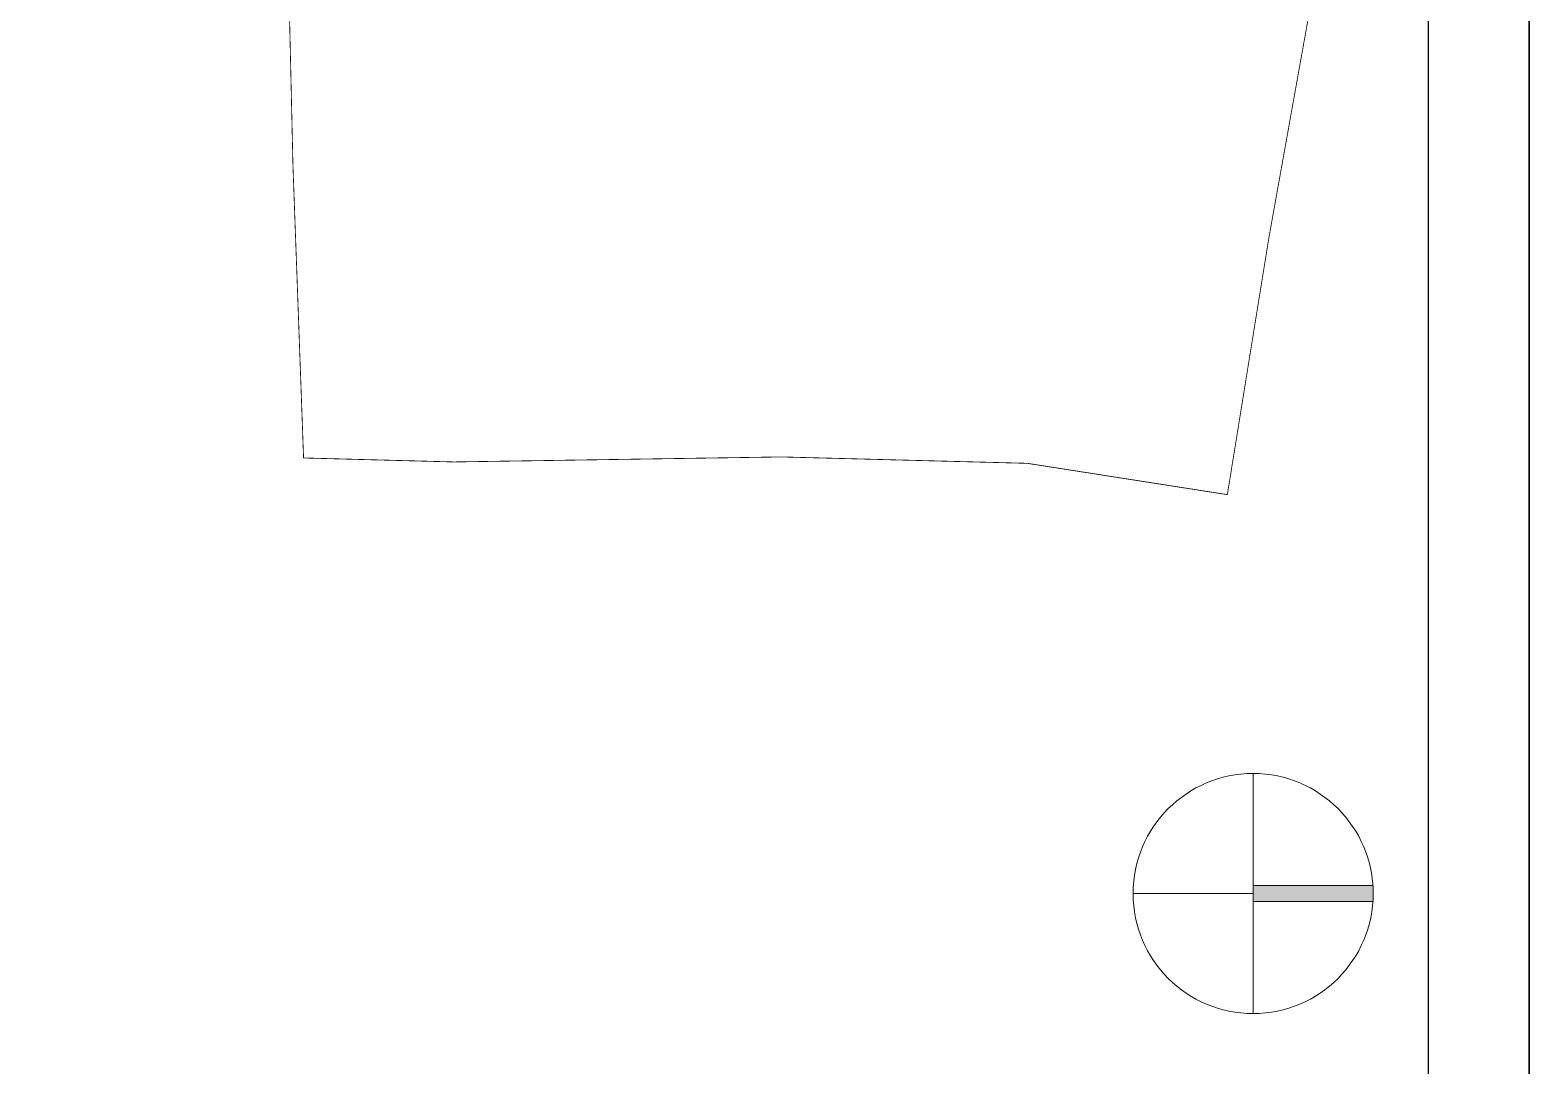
# Model space of a CAD drawing. Header units: metres. Extents: x 494 to 1845, y -666 to 1061.
# Drawn here: x 1753.19 to 1759.93, y 278.47 to 283.12 of the extents above; entities that cross this region are included whole.
import ezdxf

# ---------------------------------------------------------------- set-up
doc = ezdxf.new("R2010")
doc.units = ezdxf.units.M
doc.header["$MEASUREMENT"] = 0
doc.layers.add('.', color=7, linetype='Continuous', lineweight=5)
doc.layers.add('VDA-WALL', color=250, linetype='Continuous', lineweight=25)
doc.layers.add('SHEET', color=7, linetype='Continuous')
doc.layers.add('WALL', color=250, linetype='Continuous')

# ---------------------------------------------------------------- blocks, each defined once
blk = doc.blocks.new('zw$184D')
at = {"linetype": 'Continuous'}
h = blk.add_hatch(color=251, dxfattribs=at)
h.dxf.hatch_style = 1
h.paths.add_polyline_path([(2.594, 2.767), (5.183, 2.767, -0.03337), (5.183, 2.421), (2.594, 2.421), (2.594, 2.594)])
at = {"color": 8, "linetype": 'Continuous'}
for p, q in [((2.594, 0), (2.594, 5.189)), ((2.594, 2.594), (0, 2.594))]:
    blk.add_line(p, q, dxfattribs=at)
at = {"color": 251, "linetype": 'Continuous'}
for p, q in [((2.594, 2.421), (2.594, 2.767)), ((2.594, 2.767), (5.183, 2.767)), ((5.183, 2.421), (2.594, 2.421))]:
    blk.add_line(p, q, dxfattribs=at)
at = {"linetype": 'Continuous'}
blk.add_circle((2.594, 2.594), 2.594, dxfattribs=at)
blk = doc.blocks.new('zw$2024')
at = {"layer": 'WALL', "lineweight": 50, "ltscale": 0.5, "const_width": 0.00405}
blk.add_lwpolyline([(1.0075, 2.4163), (1.0255, 1.6346), (1.0782, 0.1844), (1.824, 0.1646), (3.4513, 0.1895), (4.6713, 0.1578), (5.6652, 0.0023), (5.8713, 1.2771), (6.1104, 2.6109)], dxfattribs=at)
blk = doc.blocks.new('DAFASDFDFA')
at = {"layer": 'SHEET'}
for points in [[(2.25, 58.4), (2.25, 0), (-102.6331, 0), (-102.6331, 58.4)], [(1.75, 57.9), (1.75, 0.5), (-102.1331, 0.5), (-102.1331, 57.9)]]:
    blk.add_lwpolyline(points, close=True, dxfattribs=at)
at = {"layer": '.', "xscale": 0.2297379297970399, "yscale": 0.2297379297970399, "zscale": 0.2297379297970399}
blk.add_blockref('zw$184D', (0.2842, 37.764), dxfattribs=at)
at = {"color": 3}
blk.add_blockref('zw$2024', (-4.9131, 40.3384), dxfattribs=at)

msp = doc.modelspace()

# ---------------------------------------------------------------- linework, layer by layer
at = {"layer": 'VDA-WALL'}
msp.add_lwpolyline([(1664.9913, 244.5134), (1759.9319, 244.5134), (1759.9319, 297.3774), (1664.9913, 297.3774)], close=True, dxfattribs=at)

# ---------------------------------------------------------------- block references
at = {"layer": 'VDA-WALL', "xscale": 0.9052046613064094, "yscale": 0.9052046613064094, "zscale": 0.9052046613064094}
msp.add_blockref('DAFASDFDFA', (1757.8952, 244.5134), dxfattribs=at)

doc.saveas('drawing.dxf')
